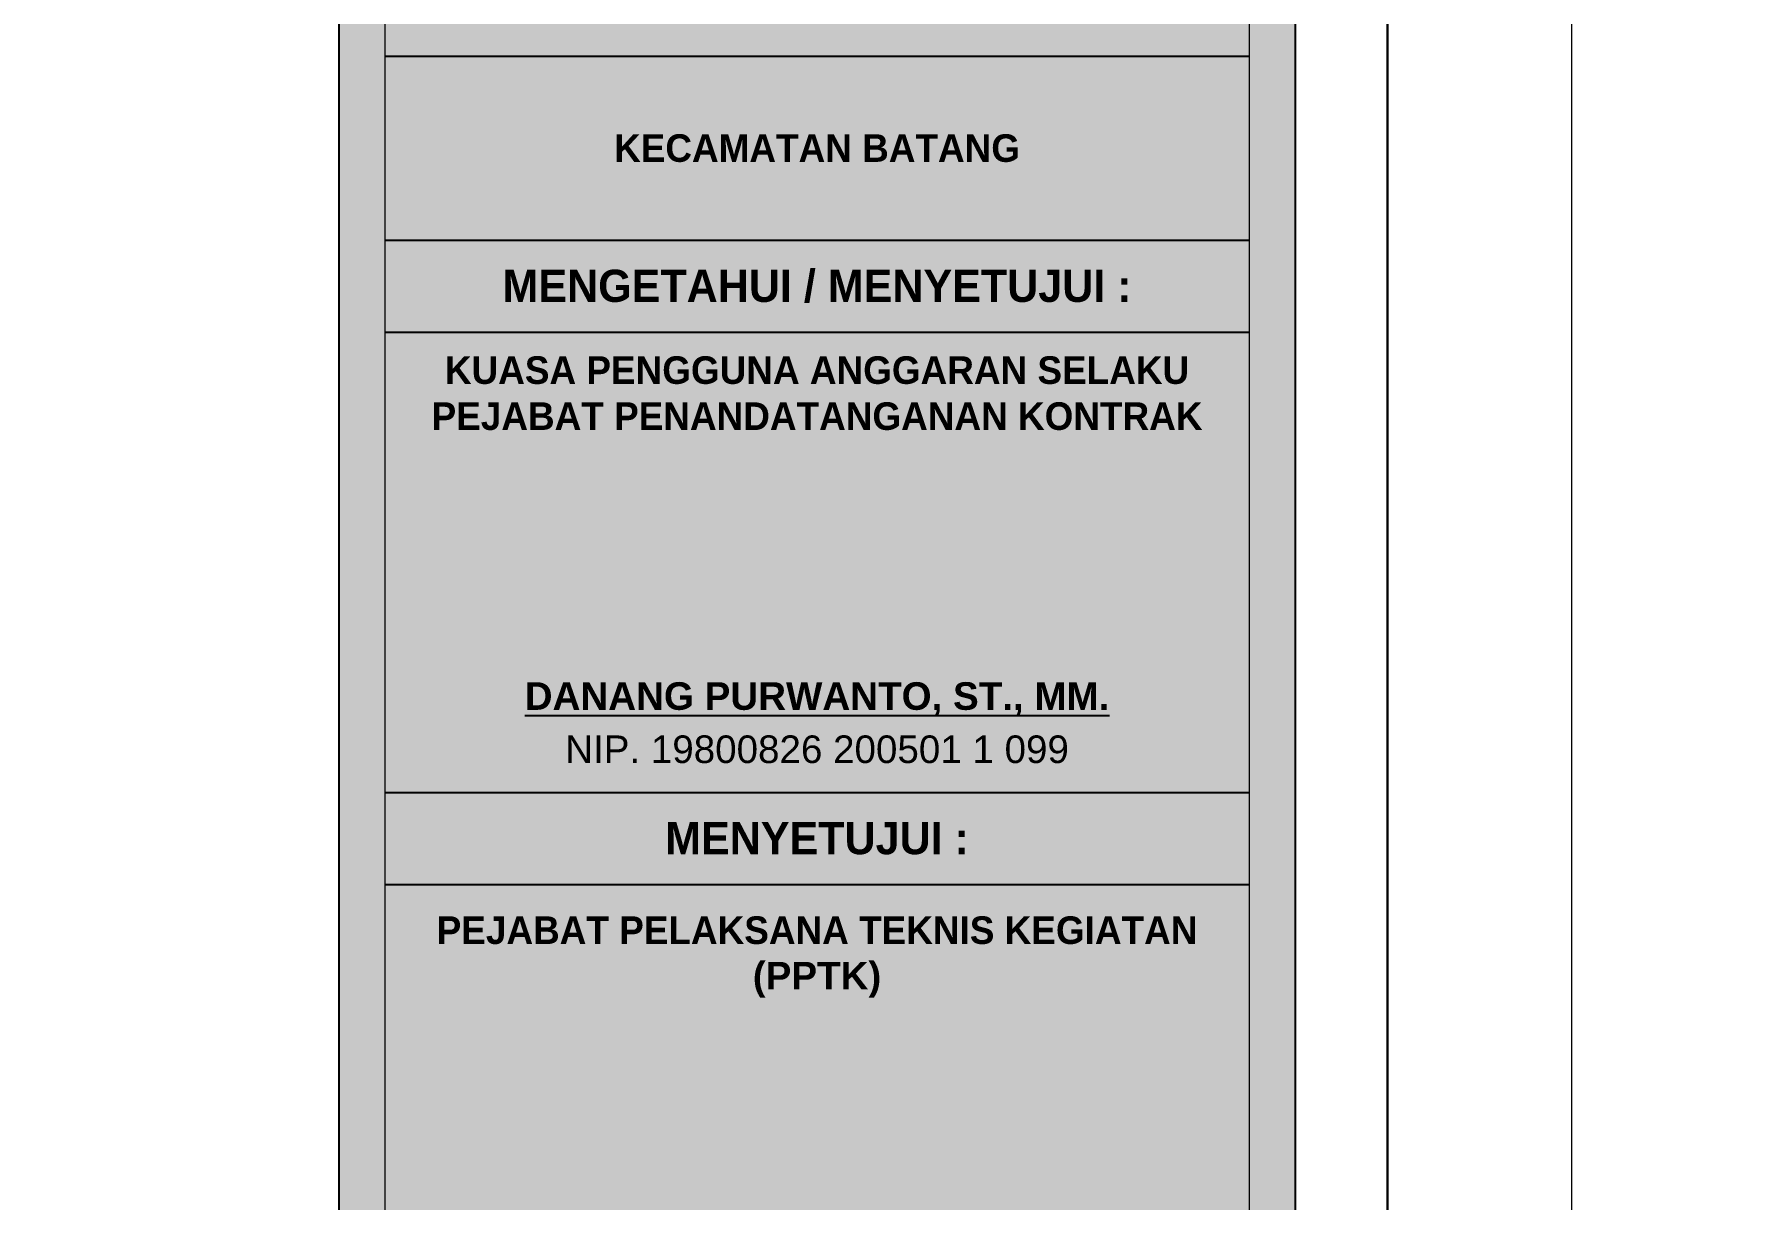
# Model space of a CAD drawing. Header units: centimetres. Extents: x -292707 to 138715, y -53922 to 66277.
# Drawn here: x 27504.2 to 27920.2, y -12523.8 to -12238.7 of the extents above; entities that cross this region are included whole.
import ezdxf
from ezdxf.xclip import XClip

# ---------------------------------------------------------------- set-up
doc = ezdxf.new("R2010")
doc.units = ezdxf.units.CM
doc.header["$XCLIPFRAME"] = 0
for name, color, linetype in [('A-ALINE-1', 91, 'Continuous'), ('A-ALINE-2', 101, 'Continuous'), ('A-ALINE-4', 113, 'Continuous'), ('A-TEXT', 254, 'Continuous')]:
    doc.layers.add(name, color=color, linetype=linetype)
doc.layers.add('A-FILL-1', color=250, linetype='Continuous', lineweight=0, true_color=0x333333)
doc.layers.add('A-FILL-4', color=9, linetype='Continuous', lineweight=0, true_color=0x808080)
doc.layers.add('A-SWING AREA', color=7, linetype='Continuous', lineweight=0, true_color=0xf7f7f7, transparency=0.2)
doc.styles.add('Scale 170', font='GOTHICB.TTF', dxfattribs={"height": 50})

# ---------------------------------------------------------------- blocks, each defined once
blk = doc.blocks.new('hgfhgfh')
at = {"layer": 'A-ALINE-2', "ltscale": 0.14}
blk.add_arc((48104.3, -28947.44), 4890.17, 273.02311, 87.03654, dxfattribs=at)
at = {"layer": 'A-FILL-4', "ltscale": 0.14}
for radius, start, end in [(4890.17, 273.02311, 87.03654), (4885.17, 273.02465, 87.03502), (4763.17, 273.06315, 86.99728), (4758.17, 273.06476, 86.9957), (4636.17, 273.10483, 86.95642), (4631.17, 273.10651, 86.95478), (4509.17, 273.14826, 86.91385)]:
    blk.add_arc((48104.3, -28947.44), radius, start, end, dxfattribs=at)
blk = doc.blocks.new('jhgkjhkjhkjh')
at = {"layer": 'A-SWING AREA', "transparency": 33554457}
h = blk.add_hatch(color=256, dxfattribs=at)
h.dxf.hatch_style = 1
h.paths.add_polyline_path([(-933.611, 931.53), (-881.611, 931.53), (-881.611, 1218.53), (-933.611, 1218.53)])
at = {"layer": 'A-ALINE-1', "ltscale": 0.25}
blk.add_lwpolyline([(-933.611, 931.53), (-881.611, 931.53), (-881.611, 1218.53), (-933.611, 1218.53)], close=True, dxfattribs=at)
at = {"layer": 'A-ALINE-4', "ltscale": 0.25}
for points in [[(-931.111, 1096.435), (-884.111, 1096.435)], [(-931.111, 1086.435), (-884.111, 1086.435)], [(-931.111, 1081.435), (-884.111, 1081.435)], [(-931.111, 1056.435), (-884.111, 1056.435)], [(-931.111, 1051.435), (-884.111, 1051.435)]]:
    blk.add_lwpolyline(points, dxfattribs=at)
at = {"layer": 'A-FILL-1', "ltscale": 0.25}
blk.add_lwpolyline([(-1286.611, 931.53), (-933.611, 931.53), (-933.611, 1218.53), (-1286.611, 1218.53)], close=True, dxfattribs=at)
at = {"layer": 'A-FILL-1'}
blk.add_lwpolyline([(-931.111, 934.03), (-884.111, 934.03), (-884.111, 1216.03), (-931.111, 1216.03)], close=True, dxfattribs=at)
at = {"layer": 'Defpoints'}
blk.add_lwpolyline([(-1296.611, 926.53), (-876.611, 926.53), (-876.611, 1223.53), (-1296.611, 1223.53)], close=True, dxfattribs=at)
at = {"layer": 'A-TEXT', "ltscale": 0.25, "attachment_point": 5, "style": 'Scale 170'}
for s, insert, char_height in [('KECAMATAN BATANG', (-907.611, 1091.435), 1.5), ('{\\fCentury Gothic|b1|i0|c0|p34;MENGETAHUI / MENYETUJUI :}', (-907.611, 1083.935), 1.75), ('KUASA PENGGUNA ANGGARAN SELAKU PEJABAT PENANDATANGANAN KONTRAK', (-907.611, 1078.119), 1.5), ('{\\fArial|b1|i0|c0|p34;\\LDANANG PURWANTO, ST., MM.}', (-907.611, 1061.5), 1.5), ('{\\fArial|b0|i0|c0|p34;NIP. 19800826 200501 1 099}', (-907.611, 1058.767), 1.5), ('{\\fCentury Gothic|b1|i0|c0|p34;MENYETUJUI :}', (-907.611, 1053.935), 1.75), ('PEJABAT PELAKSANA TEKNIS KEGIATAN', (-907.611, 1048.935), 1.5), ('{\\fArial|b1|i0|c0|p34;(PPTK)}', (-907.611, 1046.246), 1.5)]:
    blk.add_mtext_dynamic_manual_height_columns(s, width=47, gutter_width=105, heights=[0], dxfattribs=dict(at, insert=insert, char_height=char_height))

msp = doc.modelspace()

# ---------------------------------------------------------------- block references
ref = msp.add_blockref('hgfhgfh', (-24061.32, 21207.34))
XClip(ref).set_block_clipping_path([(50808.1648809855, -31290.4213153547), (51719.5727609521, -28947.4361751758), (53151.4715442315, -28947.4361751758), (52338.9494050611, -32618.7586975076)])
at = {"layer": 'A-TEXT', "xscale": 4.5, "yscale": 4.5, "zscale": 4.5}
for p in [(31779.98, -17178.1), (33669.98, -17178.1)]:
    msp.add_blockref('jhgkjhkjhkjh', p, dxfattribs=at)

doc.saveas('drawing.dxf')
